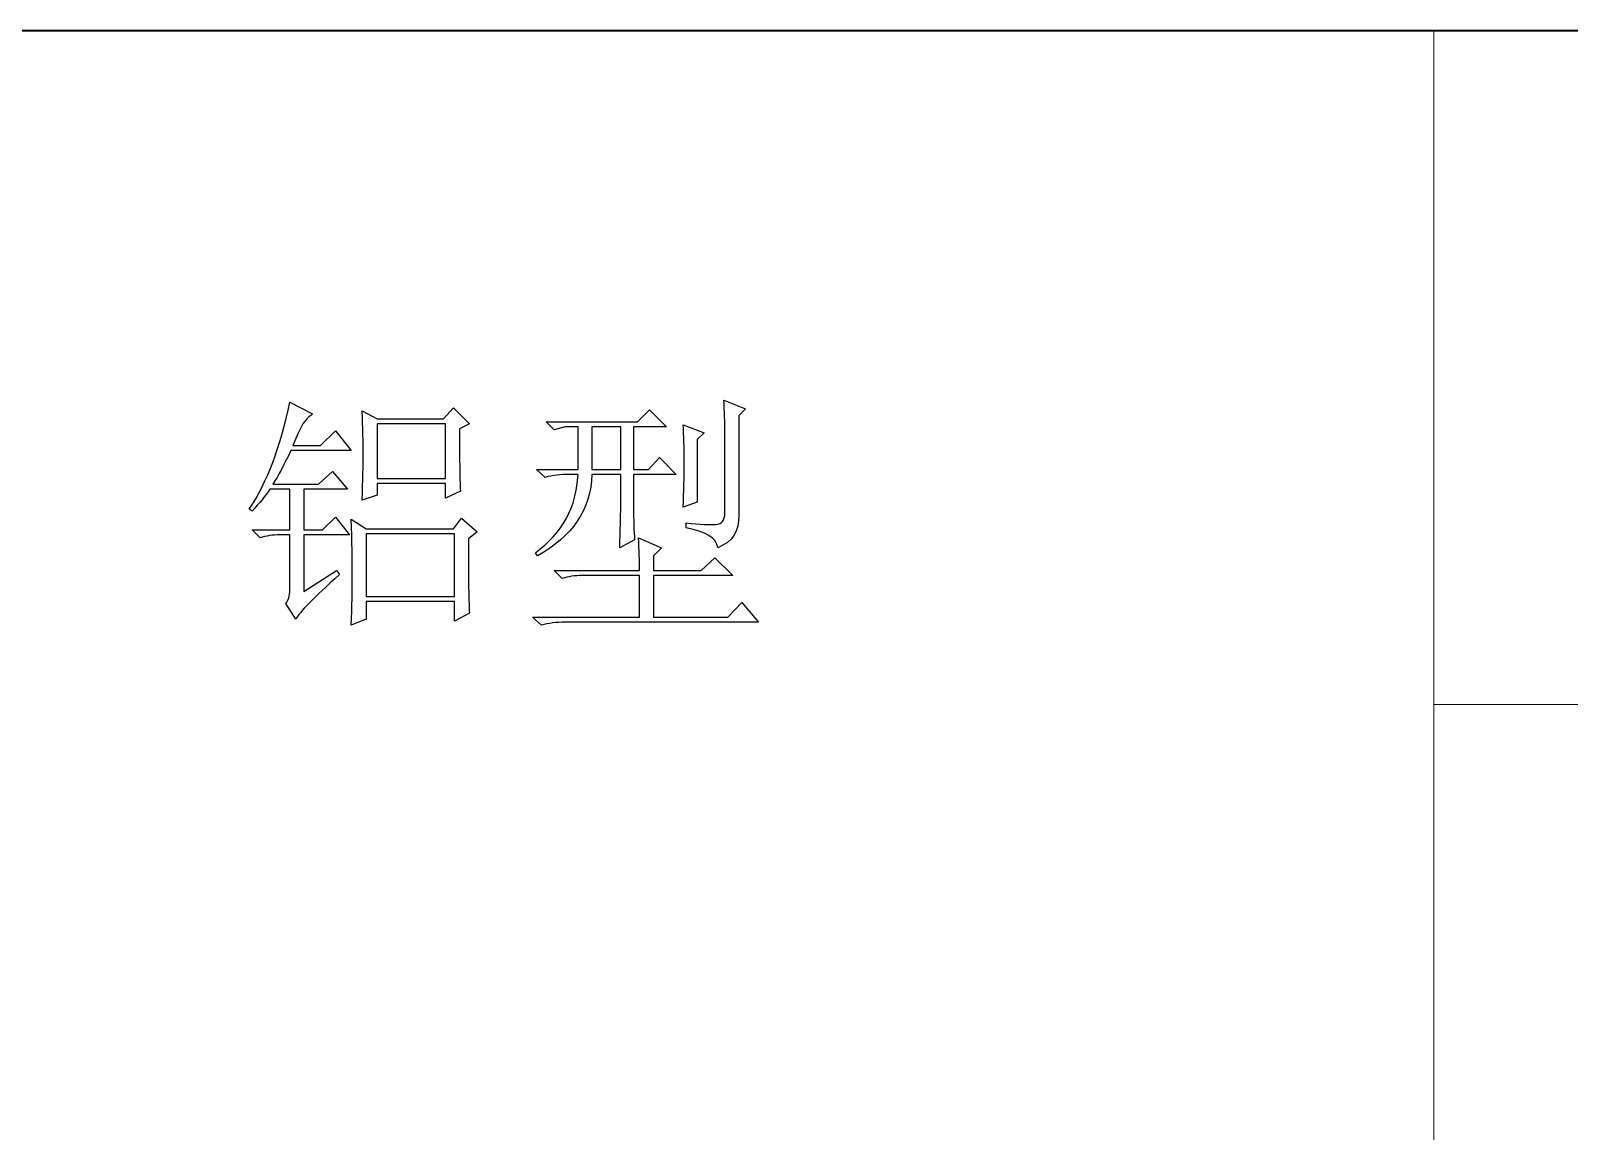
# Model space of a CAD drawing. Header units: millimetres. Extents: x 803 to 1266, y 444 to 714.
# Drawn here: x 1175.1 to 1205.88, y 467.36 to 489.37 of the extents above; entities that cross this region are included whole.
import ezdxf

# ---------------------------------------------------------------- set-up
doc = ezdxf.new("R2010")
doc.units = ezdxf.units.MM
doc.layers.add('layer 1', color=7, linetype='CONTINUOUS')

msp = doc.modelspace()

# ---------------------------------------------------------------- linework, layer by layer
at = {"layer": 'layer 1', "lineweight": 35}
msp.add_open_spline([(1261.005, 489.371), (1261.005, 489.371), (1087.508, 489.371), (1087.508, 489.371)], degree=3, dxfattribs=at)
at = {"layer": 'layer 1', "color": 1, "lineweight": 9}
for points in [[(1203.173, 489.371), (1203.173, 489.371), (1203.173, 489.371), (1203.173, 489.371)], [(1203.173, 489.371), (1203.173, 489.371), (1203.173, 448.935), (1203.173, 448.935)], [(1261.005, 475.892), (1261.005, 475.892), (1203.173, 475.892), (1203.173, 475.892)]]:
    msp.add_open_spline(points, degree=3, dxfattribs=at)
at = {"layer": 'layer 1', "color": 250}
for points, knots in [([(1180.564, 478.155), (1180.564, 478.155), (1180.564, 479.286), (1180.564, 479.286), (1180.564, 479.286), (1180.564, 479.286), (1181.477, 479.286), (1181.477, 479.286), (1181.477, 479.286), (1181.477, 479.286), (1181.199, 479.642), (1181.199, 479.642), (1181.199, 479.642), (1181.199, 479.642), (1180.941, 479.385), (1180.941, 479.385), (1180.941, 479.385), (1180.941, 479.385), (1180.564, 479.385), (1180.564, 479.385), (1180.564, 479.385), (1180.564, 479.385), (1180.564, 480.199), (1180.564, 480.199), (1180.564, 480.199), (1180.564, 480.199), (1181.437, 480.199), (1181.437, 480.199), (1181.437, 480.199), (1181.437, 480.199), (1181.14, 480.556), (1181.14, 480.556), (1181.14, 480.556), (1181.14, 480.556), (1180.861, 480.298), (1180.861, 480.298), (1180.861, 480.298), (1180.861, 480.298), (1179.948, 480.298), (1179.948, 480.298), (1179.948, 480.298), (1180.054, 480.47), (1180.174, 480.695), (1180.306, 480.972), (1180.306, 480.972), (1180.306, 480.972), (1181.516, 480.972), (1181.516, 480.972), (1181.516, 480.972), (1181.516, 480.972), (1181.199, 481.369), (1181.199, 481.369), (1181.199, 481.369), (1181.199, 481.369), (1180.901, 481.071), (1180.901, 481.071), (1180.901, 481.071), (1180.901, 481.071), (1180.345, 481.071), (1180.345, 481.071), (1180.345, 481.071), (1180.399, 481.204), (1180.451, 481.323), (1180.505, 481.429), (1180.505, 481.429), (1180.557, 481.535), (1180.637, 481.627), (1180.742, 481.706), (1180.742, 481.706), (1180.742, 481.706), (1180.286, 481.944), (1180.286, 481.944), (1180.286, 481.944), (1180.101, 481.045), (1179.83, 480.331), (1179.473, 479.801), (1179.473, 479.801), (1179.473, 479.801), (1179.532, 479.762), (1179.532, 479.762), (1179.532, 479.762), (1179.677, 479.921), (1179.797, 480.066), (1179.889, 480.199), (1179.889, 480.199), (1179.889, 480.199), (1180.286, 480.199), (1180.286, 480.199), (1180.286, 480.199), (1180.286, 480.199), (1180.286, 479.385), (1180.286, 479.385), (1180.286, 479.385), (1180.286, 479.385), (1179.532, 479.385), (1179.532, 479.385), (1179.532, 479.385), (1179.532, 479.385), (1179.691, 479.226), (1179.691, 479.226), (1179.691, 479.226), (1179.809, 479.266), (1179.942, 479.286), (1180.087, 479.286), (1180.087, 479.286), (1180.087, 479.286), (1180.286, 479.286), (1180.286, 479.286), (1180.286, 479.286), (1180.286, 479.286), (1180.286, 478.194), (1180.286, 478.194), (1180.286, 478.194), (1180.286, 478.062), (1180.26, 477.969), (1180.207, 477.916), (1180.207, 477.916), (1180.207, 477.916), (1180.405, 477.598), (1180.405, 477.598), (1180.405, 477.598), (1180.472, 477.731), (1180.762, 478.029), (1181.278, 478.492), (1181.278, 478.492), (1181.278, 478.492), (1181.218, 478.571), (1181.218, 478.571), (1181.218, 478.571), (1181.218, 478.571), (1180.564, 478.155), (1180.564, 478.155)], [0, 0, 0, 0, 0.030303, 0.030303, 0.030303, 0.030303, 0.060606, 0.060606, 0.060606, 0.060606, 0.090909, 0.090909, 0.090909, 0.090909, 0.121212, 0.121212, 0.121212, 0.121212, 0.151515, 0.151515, 0.151515, 0.151515, 0.181818, 0.181818, 0.181818, 0.181818, 0.212121, 0.212121, 0.212121, 0.212121, 0.242424, 0.242424, 0.242424, 0.242424, 0.272727, 0.272727, 0.272727, 0.272727, 0.30303, 0.30303, 0.30303, 0.30303, 0.333333, 0.333333, 0.333333, 0.333333, 0.363636, 0.363636, 0.363636, 0.363636, 0.393939, 0.393939, 0.393939, 0.393939, 0.424242, 0.424242, 0.424242, 0.424242, 0.454545, 0.454545, 0.454545, 0.454545, 0.484848, 0.484848, 0.484848, 0.484848, 0.515152, 0.515152, 0.515152, 0.515152, 0.545455, 0.545455, 0.545455, 0.545455, 0.575758, 0.575758, 0.575758, 0.575758, 0.606061, 0.606061, 0.606061, 0.606061, 0.636364, 0.636364, 0.636364, 0.636364, 0.666667, 0.666667, 0.666667, 0.666667, 0.69697, 0.69697, 0.69697, 0.69697, 0.727273, 0.727273, 0.727273, 0.727273, 0.757576, 0.757576, 0.757576, 0.757576, 0.787879, 0.787879, 0.787879, 0.787879, 0.818182, 0.818182, 0.818182, 0.818182, 0.848485, 0.848485, 0.848485, 0.848485, 0.878788, 0.878788, 0.878788, 0.878788, 0.909091, 0.909091, 0.909091, 0.909091, 0.939394, 0.939394, 0.939394, 0.939394, 0.969697, 0.969697, 0.969697, 0.969697, 1, 1, 1, 1]), ([(1183.401, 480.317), (1183.401, 480.317), (1183.401, 480.02), (1183.401, 480.02), (1183.401, 480.02), (1183.401, 480.02), (1183.699, 480.159), (1183.699, 480.159), (1183.699, 480.159), (1183.686, 480.437), (1183.68, 480.853), (1183.68, 481.408), (1183.68, 481.408), (1183.68, 481.408), (1183.878, 481.508), (1183.878, 481.508), (1183.878, 481.508), (1183.878, 481.508), (1183.56, 481.826), (1183.56, 481.826), (1183.56, 481.826), (1183.56, 481.826), (1183.362, 481.607), (1183.362, 481.607), (1183.362, 481.607), (1183.362, 481.607), (1182.032, 481.607), (1182.032, 481.607), (1182.032, 481.607), (1182.032, 481.607), (1181.735, 481.766), (1181.735, 481.766), (1181.735, 481.766), (1181.747, 481.422), (1181.754, 481.138), (1181.754, 480.912), (1181.754, 480.912), (1181.754, 480.688), (1181.747, 480.377), (1181.735, 479.98), (1181.735, 479.98), (1181.735, 479.98), (1182.032, 480.079), (1182.032, 480.079), (1182.032, 480.079), (1182.032, 480.079), (1182.032, 480.317), (1182.032, 480.317), (1182.032, 480.317), (1182.032, 480.317), (1183.401, 480.317), (1183.401, 480.317)], [0, 0, 0, 0, 0.076923, 0.076923, 0.076923, 0.076923, 0.153846, 0.153846, 0.153846, 0.153846, 0.230769, 0.230769, 0.230769, 0.230769, 0.307692, 0.307692, 0.307692, 0.307692, 0.384615, 0.384615, 0.384615, 0.384615, 0.461538, 0.461538, 0.461538, 0.461538, 0.538462, 0.538462, 0.538462, 0.538462, 0.615385, 0.615385, 0.615385, 0.615385, 0.692308, 0.692308, 0.692308, 0.692308, 0.769231, 0.769231, 0.769231, 0.769231, 0.846154, 0.846154, 0.846154, 0.846154, 0.923077, 0.923077, 0.923077, 0.923077, 1, 1, 1, 1]), ([(1186.886, 479.028), (1186.886, 479.028), (1187.184, 479.186), (1187.184, 479.186), (1187.184, 479.186), (1187.17, 479.358), (1187.164, 479.576), (1187.164, 479.841), (1187.164, 479.841), (1187.164, 479.841), (1187.164, 480.496), (1187.164, 480.496), (1187.164, 480.496), (1187.164, 480.496), (1188.017, 480.496), (1188.017, 480.496), (1188.017, 480.496), (1188.017, 480.496), (1187.68, 480.834), (1187.68, 480.834), (1187.68, 480.834), (1187.68, 480.834), (1187.462, 480.595), (1187.462, 480.595), (1187.462, 480.595), (1187.462, 480.595), (1187.164, 480.595), (1187.164, 480.595), (1187.164, 480.595), (1187.164, 480.595), (1187.164, 481.448), (1187.164, 481.448), (1187.164, 481.448), (1187.164, 481.448), (1187.819, 481.448), (1187.819, 481.448), (1187.819, 481.448), (1187.819, 481.448), (1187.481, 481.786), (1187.481, 481.786), (1187.481, 481.786), (1187.481, 481.786), (1187.243, 481.547), (1187.243, 481.547), (1187.243, 481.547), (1187.243, 481.547), (1185.418, 481.547), (1185.418, 481.547), (1185.418, 481.547), (1185.418, 481.547), (1185.576, 481.389), (1185.576, 481.389), (1185.576, 481.389), (1185.576, 481.389), (1185.795, 481.448), (1185.795, 481.448), (1185.795, 481.448), (1185.795, 481.448), (1186.053, 481.448), (1186.053, 481.448), (1186.053, 481.448), (1186.053, 481.448), (1186.053, 480.595), (1186.053, 480.595), (1186.053, 480.595), (1186.053, 480.595), (1185.219, 480.595), (1185.219, 480.595), (1185.219, 480.595), (1185.219, 480.595), (1185.398, 480.437), (1185.398, 480.437), (1185.398, 480.437), (1185.543, 480.476), (1185.702, 480.496), (1185.874, 480.496), (1185.874, 480.496), (1185.874, 480.496), (1186.053, 480.496), (1186.053, 480.496), (1186.053, 480.496), (1186.026, 479.848), (1185.742, 479.325), (1185.199, 478.929), (1185.199, 478.929), (1185.199, 478.929), (1185.239, 478.868), (1185.239, 478.868), (1185.239, 478.868), (1185.94, 479.252), (1186.304, 479.795), (1186.331, 480.496), (1186.331, 480.496), (1186.331, 480.496), (1186.906, 480.496), (1186.906, 480.496), (1186.906, 480.496), (1186.906, 480.496), (1186.906, 479.841), (1186.906, 479.841), (1186.906, 479.841), (1186.906, 479.656), (1186.899, 479.385), (1186.886, 479.028)], [0, 0, 0, 0, 0.038462, 0.038462, 0.038462, 0.038462, 0.076923, 0.076923, 0.076923, 0.076923, 0.115385, 0.115385, 0.115385, 0.115385, 0.153846, 0.153846, 0.153846, 0.153846, 0.192308, 0.192308, 0.192308, 0.192308, 0.230769, 0.230769, 0.230769, 0.230769, 0.269231, 0.269231, 0.269231, 0.269231, 0.307692, 0.307692, 0.307692, 0.307692, 0.346154, 0.346154, 0.346154, 0.346154, 0.384615, 0.384615, 0.384615, 0.384615, 0.423077, 0.423077, 0.423077, 0.423077, 0.461538, 0.461538, 0.461538, 0.461538, 0.5, 0.5, 0.5, 0.5, 0.538462, 0.538462, 0.538462, 0.538462, 0.576923, 0.576923, 0.576923, 0.576923, 0.615385, 0.615385, 0.615385, 0.615385, 0.653846, 0.653846, 0.653846, 0.653846, 0.692308, 0.692308, 0.692308, 0.692308, 0.730769, 0.730769, 0.730769, 0.730769, 0.769231, 0.769231, 0.769231, 0.769231, 0.807692, 0.807692, 0.807692, 0.807692, 0.846154, 0.846154, 0.846154, 0.846154, 0.884615, 0.884615, 0.884615, 0.884615, 0.923077, 0.923077, 0.923077, 0.923077, 0.961538, 0.961538, 0.961538, 0.961538, 1, 1, 1, 1]), ([(1188.97, 481.984), (1188.983, 481.746), (1188.989, 481.541), (1188.989, 481.369), (1188.989, 481.369), (1188.989, 481.369), (1188.989, 479.722), (1188.989, 479.722), (1188.989, 479.722), (1188.989, 479.576), (1188.93, 479.5), (1188.811, 479.494), (1188.811, 479.494), (1188.692, 479.487), (1188.494, 479.498), (1188.215, 479.524), (1188.215, 479.524), (1188.215, 479.524), (1188.215, 479.425), (1188.215, 479.425), (1188.215, 479.425), (1188.612, 479.358), (1188.824, 479.226), (1188.85, 479.028), (1188.85, 479.028), (1189.142, 479.146), (1189.28, 479.365), (1189.268, 479.682), (1189.268, 479.682), (1189.268, 479.682), (1189.268, 481.667), (1189.268, 481.667), (1189.268, 481.667), (1189.268, 481.667), (1189.406, 481.806), (1189.406, 481.806), (1189.406, 481.806), (1189.406, 481.806), (1188.97, 481.984), (1188.97, 481.984)], [0, 0, 0, 0, 0.1, 0.1, 0.1, 0.1, 0.2, 0.2, 0.2, 0.2, 0.3, 0.3, 0.3, 0.3, 0.4, 0.4, 0.4, 0.4, 0.5, 0.5, 0.5, 0.5, 0.6, 0.6, 0.6, 0.6, 0.7, 0.7, 0.7, 0.7, 0.8, 0.8, 0.8, 0.8, 0.9, 0.9, 0.9, 0.9, 1, 1, 1, 1]), ([(1182.032, 481.508), (1182.032, 481.508), (1183.401, 481.508), (1183.401, 481.508), (1183.401, 481.508), (1183.401, 481.508), (1183.401, 480.416), (1183.401, 480.416), (1183.401, 480.416), (1183.401, 480.416), (1182.032, 480.416), (1182.032, 480.416), (1182.032, 480.416), (1182.032, 480.416), (1182.032, 481.508), (1182.032, 481.508)], [0, 0, 0, 0, 0.25, 0.25, 0.25, 0.25, 0.5, 0.5, 0.5, 0.5, 0.75, 0.75, 0.75, 0.75, 1, 1, 1, 1]), ([(1186.331, 481.448), (1186.331, 481.448), (1186.906, 481.448), (1186.906, 481.448), (1186.906, 481.448), (1186.906, 481.448), (1186.906, 480.595), (1186.906, 480.595), (1186.906, 480.595), (1186.906, 480.595), (1186.331, 480.595), (1186.331, 480.595), (1186.331, 480.595), (1186.331, 480.595), (1186.331, 481.448), (1186.331, 481.448)], [0, 0, 0, 0, 0.25, 0.25, 0.25, 0.25, 0.5, 0.5, 0.5, 0.5, 0.75, 0.75, 0.75, 0.75, 1, 1, 1, 1]), ([(1188.156, 479.841), (1188.156, 479.841), (1188.434, 479.94), (1188.434, 479.94), (1188.434, 479.94), (1188.434, 479.94), (1188.434, 481.191), (1188.434, 481.191), (1188.434, 481.191), (1188.434, 481.191), (1188.573, 481.33), (1188.573, 481.33), (1188.573, 481.33), (1188.573, 481.33), (1188.156, 481.488), (1188.156, 481.488), (1188.156, 481.488), (1188.17, 481.276), (1188.176, 481.025), (1188.176, 480.734), (1188.176, 480.734), (1188.176, 480.443), (1188.17, 480.145), (1188.156, 479.841)], [0, 0, 0, 0, 0.166667, 0.166667, 0.166667, 0.166667, 0.333333, 0.333333, 0.333333, 0.333333, 0.5, 0.5, 0.5, 0.5, 0.666667, 0.666667, 0.666667, 0.666667, 0.833333, 0.833333, 0.833333, 0.833333, 1, 1, 1, 1]), ([(1183.58, 477.956), (1183.58, 477.956), (1183.58, 477.559), (1183.58, 477.559), (1183.58, 477.559), (1183.58, 477.559), (1183.878, 477.718), (1183.878, 477.718), (1183.878, 477.718), (1183.864, 478.022), (1183.858, 478.518), (1183.858, 479.206), (1183.858, 479.206), (1183.858, 479.206), (1184.036, 479.345), (1184.036, 479.345), (1184.036, 479.345), (1184.036, 479.345), (1183.719, 479.623), (1183.719, 479.623), (1183.719, 479.623), (1183.719, 479.623), (1183.56, 479.404), (1183.56, 479.404), (1183.56, 479.404), (1183.56, 479.404), (1181.814, 479.404), (1181.814, 479.404), (1181.814, 479.404), (1181.814, 479.404), (1181.516, 479.603), (1181.516, 479.603), (1181.516, 479.603), (1181.53, 479.153), (1181.536, 478.78), (1181.536, 478.482), (1181.536, 478.482), (1181.536, 478.184), (1181.53, 477.85), (1181.516, 477.48), (1181.516, 477.48), (1181.516, 477.48), (1181.814, 477.598), (1181.814, 477.598), (1181.814, 477.598), (1181.814, 477.598), (1181.814, 477.956), (1181.814, 477.956), (1181.814, 477.956), (1181.814, 477.956), (1183.58, 477.956), (1183.58, 477.956)], [0, 0, 0, 0, 0.076923, 0.076923, 0.076923, 0.076923, 0.153846, 0.153846, 0.153846, 0.153846, 0.230769, 0.230769, 0.230769, 0.230769, 0.307692, 0.307692, 0.307692, 0.307692, 0.384615, 0.384615, 0.384615, 0.384615, 0.461538, 0.461538, 0.461538, 0.461538, 0.538462, 0.538462, 0.538462, 0.538462, 0.615385, 0.615385, 0.615385, 0.615385, 0.692308, 0.692308, 0.692308, 0.692308, 0.769231, 0.769231, 0.769231, 0.769231, 0.846154, 0.846154, 0.846154, 0.846154, 0.923077, 0.923077, 0.923077, 0.923077, 1, 1, 1, 1]), ([(1181.814, 479.305), (1181.814, 479.305), (1183.58, 479.305), (1183.58, 479.305), (1183.58, 479.305), (1183.58, 479.305), (1183.58, 478.055), (1183.58, 478.055), (1183.58, 478.055), (1183.58, 478.055), (1181.814, 478.055), (1181.814, 478.055), (1181.814, 478.055), (1181.814, 478.055), (1181.814, 479.305), (1181.814, 479.305)], [0, 0, 0, 0, 0.25, 0.25, 0.25, 0.25, 0.5, 0.5, 0.5, 0.5, 0.75, 0.75, 0.75, 0.75, 1, 1, 1, 1]), ([(1187.283, 478.571), (1187.283, 478.571), (1185.576, 478.571), (1185.576, 478.571), (1185.576, 478.571), (1185.576, 478.571), (1185.735, 478.412), (1185.735, 478.412), (1185.735, 478.412), (1185.854, 478.452), (1185.987, 478.472), (1186.132, 478.472), (1186.132, 478.472), (1186.132, 478.472), (1187.283, 478.472), (1187.283, 478.472), (1187.283, 478.472), (1187.283, 478.472), (1187.283, 477.638), (1187.283, 477.638), (1187.283, 477.638), (1187.283, 477.638), (1185.14, 477.638), (1185.14, 477.638), (1185.14, 477.638), (1185.14, 477.638), (1185.319, 477.48), (1185.319, 477.48), (1185.319, 477.48), (1185.464, 477.52), (1185.623, 477.539), (1185.795, 477.539), (1185.795, 477.539), (1185.795, 477.539), (1189.664, 477.539), (1189.664, 477.539), (1189.664, 477.539), (1189.664, 477.539), (1189.327, 477.936), (1189.327, 477.936), (1189.327, 477.936), (1189.327, 477.936), (1189.049, 477.638), (1189.049, 477.638), (1189.049, 477.638), (1189.049, 477.638), (1187.561, 477.638), (1187.561, 477.638), (1187.561, 477.638), (1187.561, 477.638), (1187.561, 478.472), (1187.561, 478.472), (1187.561, 478.472), (1187.561, 478.472), (1189.148, 478.472), (1189.148, 478.472), (1189.148, 478.472), (1189.148, 478.472), (1188.791, 478.829), (1188.791, 478.829), (1188.791, 478.829), (1188.791, 478.829), (1188.513, 478.571), (1188.513, 478.571), (1188.513, 478.571), (1188.513, 478.571), (1187.561, 478.571), (1187.561, 478.571), (1187.561, 478.571), (1187.561, 478.571), (1187.561, 478.868), (1187.561, 478.868), (1187.561, 478.868), (1187.561, 478.868), (1187.719, 479.028), (1187.719, 479.028), (1187.719, 479.028), (1187.719, 479.028), (1187.263, 479.226), (1187.263, 479.226), (1187.263, 479.226), (1187.276, 478.988), (1187.283, 478.769), (1187.283, 478.571)], [0, 0, 0, 0, 0.047619, 0.047619, 0.047619, 0.047619, 0.095238, 0.095238, 0.095238, 0.095238, 0.142857, 0.142857, 0.142857, 0.142857, 0.190476, 0.190476, 0.190476, 0.190476, 0.238095, 0.238095, 0.238095, 0.238095, 0.285714, 0.285714, 0.285714, 0.285714, 0.333333, 0.333333, 0.333333, 0.333333, 0.380952, 0.380952, 0.380952, 0.380952, 0.428571, 0.428571, 0.428571, 0.428571, 0.47619, 0.47619, 0.47619, 0.47619, 0.52381, 0.52381, 0.52381, 0.52381, 0.571429, 0.571429, 0.571429, 0.571429, 0.619048, 0.619048, 0.619048, 0.619048, 0.666667, 0.666667, 0.666667, 0.666667, 0.714286, 0.714286, 0.714286, 0.714286, 0.761905, 0.761905, 0.761905, 0.761905, 0.809524, 0.809524, 0.809524, 0.809524, 0.857143, 0.857143, 0.857143, 0.857143, 0.904762, 0.904762, 0.904762, 0.904762, 0.952381, 0.952381, 0.952381, 0.952381, 1, 1, 1, 1])]:
    msp.add_open_spline(points, degree=3, knots=knots, dxfattribs=at)

doc.saveas('drawing.dxf')
